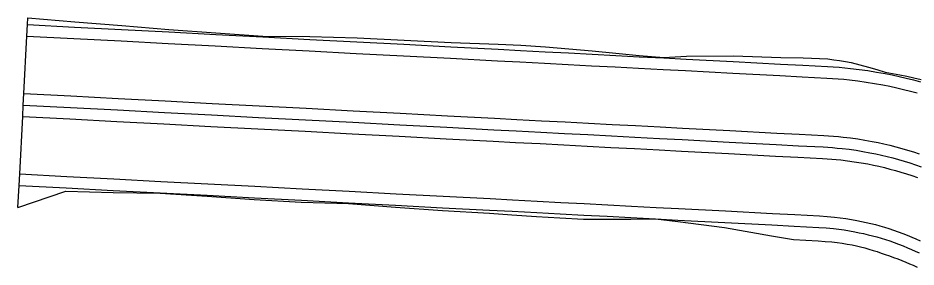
# Model space of a CAD drawing. Extents: x 8855 to 9481, y 3861 to 4019.
# Drawn here: x 8855.5 to 9168.1, y 3932.7 to 4019.3 of the extents above; entities that cross this region are included whole.
import ezdxf

# ---------------------------------------------------------------- set-up
doc = ezdxf.new("R2010")
doc.units = 0
doc.header["$MEASUREMENT"] = 0
doc.layers.add('TRIMBLE_ROAD', color=7, linetype='CONTINUOUS')

msp = doc.modelspace()

# ---------------------------------------------------------------- linework, layer by layer
at = {"layer": 'TRIMBLE_ROAD', "color": 1}
for points in [[(8855.462261, 3953.477704, 1956.333753), (8855.861093, 3961.087873, 1954.4286), (8856.070437, 3965.082391, 1954.5486), (8857.117156, 3985.054982, 1954.7486), (8857.3265, 3989.0495, 1954.6286), (8857.535844, 3993.044018, 1954.7486), (8858.582563, 4013.016609, 1954.5486), (8858.791907, 4017.011127, 1954.4286), (8858.911753, 4019.297922, 1955.001083)], [(8858.911753, 4019.297922, 1955.001083), (8875.270846, 4018.008315, 1955.061857), (8891.625457, 4016.633171, 1955.101218), (8907.98245, 4015.303491, 1955.15196), (8924.34569, 4014.092997, 1955.232539), (8940.715593, 4013.009661, 1955.344951), (8957.133834, 4012.848652, 1955.688262), (8973.536533, 4012.391093, 1955.957334), (8989.921489, 4011.594966, 1956.141647), (9006.305186, 4010.774822, 1956.319948), (9022.700548, 4010.177277, 1956.553974), (9030.504334, 4009.886038, 1956.663666), (9039.07986, 4009.273463, 1956.726169), (9047.255197, 4008.548325, 1956.84493), (9055.430534, 4007.823187, 1956.990713), (9063.602991, 4007.043114, 1957.149764), (9071.775449, 4006.263041, 1957.335837), (9080.347212, 4005.578661, 1957.503919), (9088.187173, 4005.977687, 1957.602295), (9104.623344, 4006.158811, 1957.973502), (9121.019357, 4005.573672, 1958.536567), (9128.829137, 4005.396816, 1958.779146), (9137.420847, 4005.09367, 1959.058058), (9139.470377, 4004.803956, 1959.141875), (9141.513452, 4004.48636, 1959.225692), (9143.549693, 4004.141005, 1959.309508), (9145.578722, 4003.768018, 1959.393325), (9148.581139, 4003.034407, 1959.604464), (9151.560262, 4002.240537, 1959.815603), (9154.514885, 4001.387055, 1960.026741), (9157.44382, 4000.474629, 1960.23788), (9159.948436, 4000.055258, 1960.220477), (9162.446865, 3999.592859, 1960.203074), (9164.938368, 3999.087521, 1960.18567), (9167.422205, 3998.539347, 1960.168267), (9169.89764, 3997.94845, 1960.150864)], [(8858.911753, 4019.297922, 1955.001083), (8875.270846, 4018.008315, 1955.061857), (8891.625457, 4016.633171, 1955.101218), (8907.98245, 4015.303491, 1955.15196), (8924.34569, 4014.092997, 1955.232539), (8940.715593, 4013.009661, 1955.344951), (8957.133834, 4012.848652, 1955.688262), (8973.536533, 4012.391093, 1955.957334), (8989.921489, 4011.594966, 1956.141647), (9006.305186, 4010.774822, 1956.319948), (9022.700548, 4010.177277, 1956.553974), (9030.504334, 4009.886038, 1956.663666), (9039.07986, 4009.273463, 1956.726169), (9047.255197, 4008.548325, 1956.84493), (9055.430534, 4007.823187, 1956.990713), (9063.602991, 4007.043114, 1957.149764), (9071.775449, 4006.263041, 1957.335837), (9080.347212, 4005.578661, 1957.503919), (9088.187173, 4005.977687, 1957.602295), (9104.623344, 4006.158811, 1957.973502), (9121.019357, 4005.573672, 1958.536567), (9128.829137, 4005.396816, 1958.779146), (9137.420847, 4005.09367, 1959.058058), (9139.470377, 4004.803956, 1959.141875), (9141.513452, 4004.48636, 1959.225692), (9143.549693, 4004.141005, 1959.309508), (9145.578722, 4003.768018, 1959.393325), (9148.581139, 4003.034407, 1959.604464), (9151.560262, 4002.240537, 1959.815603), (9154.514885, 4001.387055, 1960.026741), (9157.44382, 4000.474629, 1960.23788), (9159.948436, 4000.055258, 1960.220477), (9162.446865, 3999.592859, 1960.203074), (9164.938368, 3999.087521, 1960.18567), (9167.422205, 3998.539347, 1960.168267), (9169.89764, 3997.94845, 1960.150864)], [(8858.791907, 4017.011127, 1954.4286), (8875.173592, 4016.152599, 1954.597292), (8891.555277, 4015.294071, 1954.765983), (8907.936963, 4014.435544, 1954.934675), (8924.318648, 4013.577016, 1955.103367), (8940.700333, 4012.718488, 1955.272058), (8957.082019, 4011.85996, 1955.44075), (8973.463704, 4011.001433, 1955.609442), (8989.845389, 4010.142905, 1955.778133), (9006.227075, 4009.284377, 1955.946825), (9022.60876, 4008.425849, 1956.115517), (9030.406392, 4008.017193, 1956.195813), (9038.990445, 4007.567322, 1956.299048), (9047.181288, 4007.138058, 1956.491879), (9055.372131, 4006.708794, 1956.711733), (9063.562973, 4006.27953, 1956.958606), (9071.753816, 4005.850266, 1957.232501), (9080.337869, 4005.400395, 1957.548546), (9088.135501, 4004.991738, 1957.84912), (9104.517187, 4004.133211, 1958.480597), (9120.898872, 4003.274683, 1959.112103), (9128.696504, 4002.866026, 1959.412712), (9137.280524, 4002.416157, 1959.728355), (9139.304474, 4002.296179, 1959.770189), (9141.32659, 4002.148487, 1959.812024), (9143.346493, 4001.973108, 1959.853858), (9145.363804, 4001.770074, 1959.895693), (9148.373336, 4001.415136, 1959.949878), (9151.37497, 4000.998653, 1960.004063), (9154.367448, 4000.520801, 1960.058248), (9157.349515, 3999.98178, 1960.112432), (9159.829245, 3999.485292, 1960.146517), (9162.30013, 3998.946507, 1960.180602), (9164.761448, 3998.36558, 1960.214686), (9167.212481, 3997.742683, 1960.248771), (9169.652512, 3997.077995, 1960.282856)], [(8858.791907, 4017.011127, 1954.4286), (8875.173592, 4016.152599, 1954.597292), (8891.555277, 4015.294071, 1954.765983), (8907.936963, 4014.435544, 1954.934675), (8924.318648, 4013.577016, 1955.103367), (8940.700333, 4012.718488, 1955.272058), (8957.082019, 4011.85996, 1955.44075), (8973.463704, 4011.001433, 1955.609442), (8989.845389, 4010.142905, 1955.778133), (9006.227075, 4009.284377, 1955.946825), (9022.60876, 4008.425849, 1956.115517), (9030.406392, 4008.017193, 1956.195813), (9038.990445, 4007.567322, 1956.299048), (9047.181288, 4007.138058, 1956.491879), (9055.372131, 4006.708794, 1956.711733), (9063.562973, 4006.27953, 1956.958606), (9071.753816, 4005.850266, 1957.232501), (9080.337869, 4005.400395, 1957.548546), (9088.135501, 4004.991738, 1957.84912), (9104.517187, 4004.133211, 1958.480597), (9120.898872, 4003.274683, 1959.112103), (9128.696504, 4002.866026, 1959.412712), (9137.280524, 4002.416157, 1959.728355), (9139.304474, 4002.296179, 1959.770189), (9141.32659, 4002.148487, 1959.812024), (9143.346493, 4001.973108, 1959.853858), (9145.363804, 4001.770074, 1959.895693), (9148.373336, 4001.415136, 1959.949878), (9151.37497, 4000.998653, 1960.004063), (9154.367448, 4000.520801, 1960.058248), (9157.349515, 3999.98178, 1960.112432), (9159.829245, 3999.485292, 1960.146517), (9162.30013, 3998.946507, 1960.180602), (9164.761448, 3998.36558, 1960.214686), (9167.212481, 3997.742683, 1960.248771), (9169.652512, 3997.077995, 1960.282856)], [(8858.582563, 4013.016609, 1954.5486), (8874.964248, 4012.158081, 1954.717292), (8891.345934, 4011.299553, 1954.885983), (8907.727619, 4010.441026, 1955.054675), (8924.109304, 4009.582498, 1955.223367), (8940.49099, 4008.72397, 1955.392058), (8956.872675, 4007.865442, 1955.56075), (8973.25436, 4007.006915, 1955.729442), (8989.636046, 4006.148387, 1955.898133), (9006.017731, 4005.289859, 1956.066825), (9022.399416, 4004.431331, 1956.235517), (9030.197048, 4004.022675, 1956.315813), (9038.781102, 4003.572804, 1956.419048), (9046.971944, 4003.14354, 1956.611879), (9055.162787, 4002.714276, 1956.831733), (9063.35363, 4002.285012, 1957.078606), (9071.544472, 4001.855748, 1957.352501), (9080.128525, 4001.405877, 1957.668546), (9087.926158, 4000.99722, 1957.96912), (9104.307843, 4000.138693, 1958.600597), (9120.689528, 3999.280165, 1959.232103), (9128.48716, 3998.871508, 1959.532712), (9137.07118, 3998.421639, 1959.848355), (9139.040428, 3998.304904, 1959.890189), (9141.007893, 3998.161203, 1959.932024), (9142.973204, 3997.990564, 1959.973858), (9144.935993, 3997.793017, 1960.015693), (9147.864187, 3997.447672, 1960.069878), (9150.784695, 3997.042446, 1960.124063), (9153.696295, 3996.577509, 1960.178248), (9156.597766, 3996.053055, 1960.232432), (9159.010476, 3995.569987, 1960.266517), (9161.414581, 3995.045763, 1960.300602), (9163.809377, 3994.480537, 1960.334686), (9166.194165, 3993.874475, 1960.368771), (9168.56825, 3993.227752, 1960.402856)], [(8858.582563, 4013.016609, 1954.5486), (8874.964248, 4012.158081, 1954.717292), (8891.345934, 4011.299553, 1954.885983), (8907.727619, 4010.441026, 1955.054675), (8924.109304, 4009.582498, 1955.223367), (8940.49099, 4008.72397, 1955.392058), (8956.872675, 4007.865442, 1955.56075), (8973.25436, 4007.006915, 1955.729442), (8989.636046, 4006.148387, 1955.898133), (9006.017731, 4005.289859, 1956.066825), (9022.399416, 4004.431331, 1956.235517), (9030.197048, 4004.022675, 1956.315813), (9038.781102, 4003.572804, 1956.419048), (9046.971944, 4003.14354, 1956.611879), (9055.162787, 4002.714276, 1956.831733), (9063.35363, 4002.285012, 1957.078606), (9071.544472, 4001.855748, 1957.352501), (9080.128525, 4001.405877, 1957.668546), (9087.926158, 4000.99722, 1957.96912), (9104.307843, 4000.138693, 1958.600597), (9120.689528, 3999.280165, 1959.232103), (9128.48716, 3998.871508, 1959.532712), (9137.07118, 3998.421639, 1959.848355), (9139.040428, 3998.304904, 1959.890189), (9141.007893, 3998.161203, 1959.932024), (9142.973204, 3997.990564, 1959.973858), (9144.935993, 3997.793017, 1960.015693), (9147.864187, 3997.447672, 1960.069878), (9150.784695, 3997.042446, 1960.124063), (9153.696295, 3996.577509, 1960.178248), (9156.597766, 3996.053055, 1960.232432), (9159.010476, 3995.569987, 1960.266517), (9161.414581, 3995.045763, 1960.300602), (9163.809377, 3994.480537, 1960.334686), (9166.194165, 3993.874475, 1960.368771), (9168.56825, 3993.227752, 1960.402856)], [(8857.535844, 3993.044018, 1954.7486), (8873.917529, 3992.18549, 1954.917292), (8890.299214, 3991.326963, 1955.085983), (8906.6809, 3990.468435, 1955.254675), (8923.062585, 3989.609907, 1955.423367), (8939.44427, 3988.751379, 1955.592058), (8955.825956, 3987.892852, 1955.76075), (8972.207641, 3987.034324, 1955.929442), (8988.589326, 3986.175796, 1956.098133), (9004.971012, 3985.317268, 1956.266825), (9021.352697, 3984.458741, 1956.435517), (9029.150329, 3984.050084, 1956.515813), (9037.734382, 3983.600213, 1956.619048), (9045.925225, 3983.170949, 1956.745225), (9054.116068, 3982.741685, 1956.898424), (9062.30691, 3982.312421, 1957.078646), (9070.497753, 3981.883157, 1957.28589), (9079.081806, 3981.433286, 1957.532082), (9086.879438, 3981.02463, 1957.7692), (9103.261124, 3980.166102, 1958.26735), (9119.642809, 3979.307574, 1958.7655), (9127.440441, 3978.898918, 1959.002618), (9136.024461, 3978.449048, 1959.248355), (9137.720203, 3978.348526, 1959.290189), (9139.414408, 3978.224784, 1959.332024), (9141.106759, 3978.077845, 1959.373858), (9142.796939, 3977.907735, 1959.415693), (9145.318439, 3977.610355, 1959.469878), (9147.833321, 3977.26141, 1959.524063), (9150.340533, 3976.861047, 1959.578248), (9152.839021, 3976.409435, 1959.632432), (9154.916633, 3975.993459, 1959.666517), (9156.986834, 3975.542044, 1959.700602), (9159.049019, 3975.055322, 1959.734686), (9161.102587, 3974.533434, 1959.768771), (9163.146938, 3973.976534, 1959.802856), (9165.181474, 3973.384784, 1959.83694), (9167.205603, 3972.758356, 1959.871025), (9169.218732, 3972.097434, 1959.905109)], [(8857.535844, 3993.044018, 1954.7486), (8873.917529, 3992.18549, 1954.917292), (8890.299214, 3991.326963, 1955.085983), (8906.6809, 3990.468435, 1955.254675), (8923.062585, 3989.609907, 1955.423367), (8939.44427, 3988.751379, 1955.592058), (8955.825956, 3987.892852, 1955.76075), (8972.207641, 3987.034324, 1955.929442), (8988.589326, 3986.175796, 1956.098133), (9004.971012, 3985.317268, 1956.266825), (9021.352697, 3984.458741, 1956.435517), (9029.150329, 3984.050084, 1956.515813), (9037.734382, 3983.600213, 1956.619048), (9045.925225, 3983.170949, 1956.745225), (9054.116068, 3982.741685, 1956.898424), (9062.30691, 3982.312421, 1957.078646), (9070.497753, 3981.883157, 1957.28589), (9079.081806, 3981.433286, 1957.532082), (9086.879438, 3981.02463, 1957.7692), (9103.261124, 3980.166102, 1958.26735), (9119.642809, 3979.307574, 1958.7655), (9127.440441, 3978.898918, 1959.002618), (9136.024461, 3978.449048, 1959.248355), (9137.720203, 3978.348526, 1959.290189), (9139.414408, 3978.224784, 1959.332024), (9141.106759, 3978.077845, 1959.373858), (9142.796939, 3977.907735, 1959.415693), (9145.318439, 3977.610355, 1959.469878), (9147.833321, 3977.26141, 1959.524063), (9150.340533, 3976.861047, 1959.578248), (9152.839021, 3976.409435, 1959.632432), (9154.916633, 3975.993459, 1959.666517), (9156.986834, 3975.542044, 1959.700602), (9159.049019, 3975.055322, 1959.734686), (9161.102587, 3974.533434, 1959.768771), (9163.146938, 3973.976534, 1959.802856), (9165.181474, 3973.384784, 1959.83694), (9167.205603, 3972.758356, 1959.871025), (9169.218732, 3972.097434, 1959.905109)], [(8857.3265, 3989.0495, 1954.6286), (8873.708185, 3988.190972, 1954.797292), (8890.089871, 3987.332445, 1954.965983), (8906.471556, 3986.473917, 1955.134675), (8922.853241, 3985.615389, 1955.303367), (8939.234927, 3984.756861, 1955.472058), (8955.616612, 3983.898334, 1955.64075), (8971.998297, 3983.039806, 1955.809442), (8988.379983, 3982.181278, 1955.978133), (9004.761668, 3981.32275, 1956.146825), (9021.143353, 3980.464223, 1956.315517), (9028.940986, 3980.055566, 1956.395813), (9037.525039, 3979.605695, 1956.499048), (9045.715881, 3979.176431, 1956.625225), (9053.906724, 3978.747167, 1956.778424), (9062.097567, 3978.317903, 1956.958646), (9070.288409, 3977.888639, 1957.16589), (9078.872462, 3977.438768, 1957.412082), (9086.670095, 3977.030112, 1957.6492), (9103.05178, 3976.171584, 1958.14735), (9119.433465, 3975.313056, 1958.6455), (9127.231098, 3974.904399, 1958.882618), (9135.815117, 3974.45453, 1959.128355), (9137.456157, 3974.357251, 1959.170189), (9139.095711, 3974.2375, 1959.212024), (9140.73347, 3974.095301, 1959.253858), (9142.369128, 3973.930679, 1959.295693), (9144.809289, 3973.642891, 1959.349878), (9147.243047, 3973.305203, 1959.404063), (9149.66938, 3972.917755, 1959.458248), (9152.087272, 3972.48071, 1959.512432), (9154.097864, 3972.078153, 1959.546517), (9156.101284, 3971.6413, 1959.580602), (9158.096948, 3971.170279, 1959.614686), (9160.084271, 3970.665226, 1959.648771), (9162.062675, 3970.126291, 1959.682856), (9164.031582, 3969.553629, 1959.71694), (9165.990415, 3968.947409, 1959.751025), (9167.938605, 3968.307807, 1959.785109), (9169.968276, 3967.601879, 1959.80971)], [(8857.3265, 3989.0495, 1954.6286), (8873.708185, 3988.190972, 1954.797292), (8890.089871, 3987.332445, 1954.965983), (8906.471556, 3986.473917, 1955.134675), (8922.853241, 3985.615389, 1955.303367), (8939.234927, 3984.756861, 1955.472058), (8955.616612, 3983.898334, 1955.64075), (8971.998297, 3983.039806, 1955.809442), (8988.379983, 3982.181278, 1955.978133), (9004.761668, 3981.32275, 1956.146825), (9021.143353, 3980.464223, 1956.315517), (9028.940986, 3980.055566, 1956.395813), (9037.525039, 3979.605695, 1956.499048), (9045.715881, 3979.176431, 1956.625225), (9053.906724, 3978.747167, 1956.778424), (9062.097567, 3978.317903, 1956.958646), (9070.288409, 3977.888639, 1957.16589), (9078.872462, 3977.438768, 1957.412082), (9086.670095, 3977.030112, 1957.6492), (9103.05178, 3976.171584, 1958.14735), (9119.433465, 3975.313056, 1958.6455), (9127.231098, 3974.904399, 1958.882618), (9135.815117, 3974.45453, 1959.128355), (9137.456157, 3974.357251, 1959.170189), (9139.095711, 3974.2375, 1959.212024), (9140.73347, 3974.095301, 1959.253858), (9142.369128, 3973.930679, 1959.295693), (9144.809289, 3973.642891, 1959.349878), (9147.243047, 3973.305203, 1959.404063), (9149.66938, 3972.917755, 1959.458248), (9152.087272, 3972.48071, 1959.512432), (9154.097864, 3972.078153, 1959.546517), (9156.101284, 3971.6413, 1959.580602), (9158.096948, 3971.170279, 1959.614686), (9160.084271, 3970.665226, 1959.648771), (9162.062675, 3970.126291, 1959.682856), (9164.031582, 3969.553629, 1959.71694), (9165.990415, 3968.947409, 1959.751025), (9167.938605, 3968.307807, 1959.785109), (9169.968276, 3967.601879, 1959.80971)], [(8857.117156, 3985.054982, 1954.7486), (8873.498842, 3984.196454, 1954.917292), (8889.880527, 3983.337926, 1955.085983), (8906.262212, 3982.479399, 1955.254675), (8922.643897, 3981.620871, 1955.423367), (8939.025583, 3980.762343, 1955.592058), (8955.407268, 3979.903815, 1955.76075), (8971.788953, 3979.045288, 1955.929442), (8988.170639, 3978.18676, 1956.098133), (9004.552324, 3977.328232, 1956.266825), (9020.934009, 3976.469704, 1956.435517), (9028.731642, 3976.061048, 1956.515813), (9037.315695, 3975.611177, 1956.619048), (9045.506537, 3975.181913, 1956.745225), (9053.69738, 3974.752649, 1956.898424), (9061.888223, 3974.323385, 1957.078646), (9070.079065, 3973.894121, 1957.28589), (9078.663118, 3973.44425, 1957.532082), (9086.460751, 3973.035593, 1957.7692), (9102.842436, 3972.177066, 1958.26735), (9119.224121, 3971.318538, 1958.7655), (9127.021754, 3970.909881, 1959.002618), (9135.605773, 3970.460012, 1959.248355), (9137.192112, 3970.365975, 1959.290189), (9138.777014, 3970.250217, 1959.332024), (9140.360181, 3970.112757, 1959.373858), (9141.941317, 3969.953622, 1959.415693), (9144.30014, 3969.675428, 1959.469878), (9146.652772, 3969.348996, 1959.524063), (9148.998227, 3968.974463, 1959.578248), (9151.335523, 3968.551986, 1959.632432), (9153.279095, 3968.162848, 1959.666517), (9155.215735, 3967.740556, 1959.700602), (9157.144876, 3967.285236, 1959.734686), (9159.065956, 3966.797018, 1959.768771), (9160.978413, 3966.276047, 1959.802856), (9162.881689, 3965.722474, 1959.83694), (9164.775228, 3965.136461, 1959.871025), (9166.658478, 3964.518179, 1959.905109), (9168.620494, 3963.835783, 1959.92971)], [(8857.117156, 3985.054982, 1954.7486), (8873.498842, 3984.196454, 1954.917292), (8889.880527, 3983.337926, 1955.085983), (8906.262212, 3982.479399, 1955.254675), (8922.643897, 3981.620871, 1955.423367), (8939.025583, 3980.762343, 1955.592058), (8955.407268, 3979.903815, 1955.76075), (8971.788953, 3979.045288, 1955.929442), (8988.170639, 3978.18676, 1956.098133), (9004.552324, 3977.328232, 1956.266825), (9020.934009, 3976.469704, 1956.435517), (9028.731642, 3976.061048, 1956.515813), (9037.315695, 3975.611177, 1956.619048), (9045.506537, 3975.181913, 1956.745225), (9053.69738, 3974.752649, 1956.898424), (9061.888223, 3974.323385, 1957.078646), (9070.079065, 3973.894121, 1957.28589), (9078.663118, 3973.44425, 1957.532082), (9086.460751, 3973.035593, 1957.7692), (9102.842436, 3972.177066, 1958.26735), (9119.224121, 3971.318538, 1958.7655), (9127.021754, 3970.909881, 1959.002618), (9135.605773, 3970.460012, 1959.248355), (9137.192112, 3970.365975, 1959.290189), (9138.777014, 3970.250217, 1959.332024), (9140.360181, 3970.112757, 1959.373858), (9141.941317, 3969.953622, 1959.415693), (9144.30014, 3969.675428, 1959.469878), (9146.652772, 3969.348996, 1959.524063), (9148.998227, 3968.974463, 1959.578248), (9151.335523, 3968.551986, 1959.632432), (9153.279095, 3968.162848, 1959.666517), (9155.215735, 3967.740556, 1959.700602), (9157.144876, 3967.285236, 1959.734686), (9159.065956, 3966.797018, 1959.768771), (9160.978413, 3966.276047, 1959.802856), (9162.881689, 3965.722474, 1959.83694), (9164.775228, 3965.136461, 1959.871025), (9166.658478, 3964.518179, 1959.905109), (9168.620494, 3963.835783, 1959.92971)], [(8856.070437, 3965.082391, 1954.5486), (8872.452122, 3964.223863, 1954.717292), (8888.833808, 3963.365336, 1954.885983), (8905.215493, 3962.506808, 1955.054675), (8921.597178, 3961.64828, 1955.223367), (8937.978864, 3960.789752, 1955.392058), (8954.360549, 3959.931225, 1955.56075), (8970.742234, 3959.072697, 1955.729442), (8987.12392, 3958.214169, 1955.898133), (9003.505605, 3957.355641, 1956.066825), (9019.88729, 3956.497114, 1956.235517), (9027.684923, 3956.088457, 1956.315813), (9036.268976, 3955.638586, 1956.419048), (9044.459818, 3955.209322, 1956.545225), (9052.650661, 3954.780058, 1956.698424), (9060.841504, 3954.350794, 1956.878646), (9069.032346, 3953.92153, 1957.08589), (9077.616399, 3953.471659, 1957.332082), (9085.414032, 3953.063003, 1957.5692), (9101.795717, 3952.204475, 1958.06735), (9118.177402, 3951.345947, 1958.5655), (9125.975035, 3950.937291, 1958.802618), (9134.559054, 3950.487421, 1959.048355), (9137.183529, 3950.313797, 1959.132024), (9139.802263, 3950.06834, 1959.215693), (9141.754392, 3949.83811, 1959.290967), (9143.701398, 3949.567959, 1959.366241), (9145.642464, 3949.258001, 1959.441515), (9147.576778, 3948.908366, 1959.516789), (9149.185252, 3948.58632, 1959.568472), (9150.787988, 3948.236837, 1959.620155), (9152.384519, 3947.86002, 1959.671838), (9153.974378, 3947.455978, 1959.723521), (9155.557101, 3947.02483, 1959.775204), (9157.132226, 3946.566701, 1959.826887), (9158.699293, 3946.081724, 1959.87857), (9160.257844, 3945.570042, 1959.930253), (9161.881581, 3945.005301, 1959.973297), (9163.494945, 3944.411573, 1960.016341), (9165.097418, 3943.78905, 1960.059385), (9166.688487, 3943.137931, 1960.102428), (9168.123477, 3942.521854, 1960.138056), (9169.548256, 3941.882515, 1960.173684)], [(8856.070437, 3965.082391, 1954.5486), (8872.452122, 3964.223863, 1954.717292), (8888.833808, 3963.365336, 1954.885983), (8905.215493, 3962.506808, 1955.054675), (8921.597178, 3961.64828, 1955.223367), (8937.978864, 3960.789752, 1955.392058), (8954.360549, 3959.931225, 1955.56075), (8970.742234, 3959.072697, 1955.729442), (8987.12392, 3958.214169, 1955.898133), (9003.505605, 3957.355641, 1956.066825), (9019.88729, 3956.497114, 1956.235517), (9027.684923, 3956.088457, 1956.315813), (9036.268976, 3955.638586, 1956.419048), (9044.459818, 3955.209322, 1956.545225), (9052.650661, 3954.780058, 1956.698424), (9060.841504, 3954.350794, 1956.878646), (9069.032346, 3953.92153, 1957.08589), (9077.616399, 3953.471659, 1957.332082), (9085.414032, 3953.063003, 1957.5692), (9101.795717, 3952.204475, 1958.06735), (9118.177402, 3951.345947, 1958.5655), (9125.975035, 3950.937291, 1958.802618), (9134.559054, 3950.487421, 1959.048355), (9137.183529, 3950.313797, 1959.132024), (9139.802263, 3950.06834, 1959.215693), (9141.754392, 3949.83811, 1959.290967), (9143.701398, 3949.567959, 1959.366241), (9145.642464, 3949.258001, 1959.441515), (9147.576778, 3948.908366, 1959.516789), (9149.185252, 3948.58632, 1959.568472), (9150.787988, 3948.236837, 1959.620155), (9152.384519, 3947.86002, 1959.671838), (9153.974378, 3947.455978, 1959.723521), (9155.557101, 3947.02483, 1959.775204), (9157.132226, 3946.566701, 1959.826887), (9158.699293, 3946.081724, 1959.87857), (9160.257844, 3945.570042, 1959.930253), (9161.881581, 3945.005301, 1959.973297), (9163.494945, 3944.411573, 1960.016341), (9165.097418, 3943.78905, 1960.059385), (9166.688487, 3943.137931, 1960.102428), (9168.123477, 3942.521854, 1960.138056), (9169.548256, 3941.882515, 1960.173684)], [(8855.462261, 3953.477704, 1956.333753), (8872.183921, 3959.106275, 1954.878445), (8888.586987, 3958.655711, 1954.945005), (8904.999471, 3958.384855, 1954.902773), (8921.375307, 3957.414714, 1955.043523), (8937.736779, 3956.170509, 1955.115663), (8954.114405, 3955.234526, 1955.264964), (8970.520468, 3954.841134, 1955.550099), (8986.881055, 3953.580044, 1955.938255), (9003.247113, 3952.423323, 1956.181597), (9019.624619, 3951.485056, 1956.370251), (9027.412613, 3950.892478, 1956.496591), (9035.987627, 3950.270134, 1956.643003), (9044.178442, 3949.840333, 1956.769314), (9052.369256, 3949.410533, 1956.922647), (9060.58152, 3949.390014, 1957.000543), (9068.793784, 3949.369495, 1957.10546), (9077.406211, 3949.46102, 1957.216118), (9085.175632, 3948.514062, 1957.310404), (9101.494412, 3946.455227, 1957.508065), (9117.769676, 3943.566075, 1957.497863), (9125.521372, 3942.280891, 1957.515548), (9134.104859, 3941.820856, 1957.75874), (9136.491673, 3941.657839, 1957.841133), (9138.872986, 3941.429509, 1957.923525), (9140.649585, 3941.229087, 1958.001061), (9142.421892, 3940.992306, 1958.078596), (9144.189161, 3940.719259, 1958.156131), (9145.950653, 3940.410053, 1958.233666), (9147.406923, 3940.082453, 1958.276517), (9148.856793, 3939.730146, 1958.319368), (9150.299845, 3939.353256, 1958.362219), (9151.735661, 3938.951913, 1958.40507), (9153.163827, 3938.526253, 1958.447921), (9154.583931, 3938.076421, 1958.490772), (9155.995566, 3937.602568, 1958.533623), (9157.398324, 3937.104852, 1958.576474), (9158.875969, 3936.606745, 1958.623254), (9160.344709, 3936.082165, 1958.670035), (9161.804069, 3935.531272, 1958.716815), (9163.253577, 3934.954232, 1958.763595), (9164.571838, 3934.431417, 1958.809135), (9165.882009, 3933.886962, 1958.854675), (9167.183734, 3933.320994, 1958.900215), (9168.476659, 3932.733643, 1958.945755)], [(8855.462261, 3953.477704, 1956.333753), (8872.183921, 3959.106275, 1954.878445), (8888.586987, 3958.655711, 1954.945005), (8904.999471, 3958.384855, 1954.902773), (8921.375307, 3957.414714, 1955.043523), (8937.736779, 3956.170509, 1955.115663), (8954.114405, 3955.234526, 1955.264964), (8970.520468, 3954.841134, 1955.550099), (8986.881055, 3953.580044, 1955.938255), (9003.247113, 3952.423323, 1956.181597), (9019.624619, 3951.485056, 1956.370251), (9027.412613, 3950.892478, 1956.496591), (9035.987627, 3950.270134, 1956.643003), (9044.178442, 3949.840333, 1956.769314), (9052.369256, 3949.410533, 1956.922647), (9060.58152, 3949.390014, 1957.000543), (9068.793784, 3949.369495, 1957.10546), (9077.406211, 3949.46102, 1957.216118), (9085.175632, 3948.514062, 1957.310404), (9101.494412, 3946.455227, 1957.508065), (9117.769676, 3943.566075, 1957.497863), (9125.521372, 3942.280891, 1957.515548), (9134.104859, 3941.820856, 1957.75874), (9136.491673, 3941.657839, 1957.841133), (9138.872986, 3941.429509, 1957.923525), (9140.649585, 3941.229087, 1958.001061), (9142.421892, 3940.992306, 1958.078596), (9144.189161, 3940.719259, 1958.156131), (9145.950653, 3940.410053, 1958.233666), (9147.406923, 3940.082453, 1958.276517), (9148.856793, 3939.730146, 1958.319368), (9150.299845, 3939.353256, 1958.362219), (9151.735661, 3938.951913, 1958.40507), (9153.163827, 3938.526253, 1958.447921), (9154.583931, 3938.076421, 1958.490772), (9155.995566, 3937.602568, 1958.533623), (9157.398324, 3937.104852, 1958.576474), (9158.875969, 3936.606745, 1958.623254), (9160.344709, 3936.082165, 1958.670035), (9161.804069, 3935.531272, 1958.716815), (9163.253577, 3934.954232, 1958.763595), (9164.571838, 3934.431417, 1958.809135), (9165.882009, 3933.886962, 1958.854675), (9167.183734, 3933.320994, 1958.900215), (9168.476659, 3932.733643, 1958.945755)], [(8855.861093, 3961.087873, 1954.4286), (8872.242779, 3960.229345, 1954.597292), (8888.624464, 3959.370818, 1954.765983), (8905.006149, 3958.51229, 1954.934675), (8921.387835, 3957.653762, 1955.103367), (8937.76952, 3956.795234, 1955.272058), (8954.151205, 3955.936707, 1955.44075), (8970.532891, 3955.078179, 1955.609442), (8986.914576, 3954.219651, 1955.778133), (9003.296261, 3953.361123, 1955.946825), (9019.677946, 3952.502596, 1956.115517), (9027.475579, 3952.093939, 1956.195813), (9036.059632, 3951.644068, 1956.299048), (9044.250474, 3951.214804, 1956.425225), (9052.441317, 3950.78554, 1956.578424), (9060.63216, 3950.356276, 1956.758646), (9068.823002, 3949.927012, 1956.96589), (9077.407056, 3949.477141, 1957.212082), (9085.204688, 3949.068485, 1957.4492), (9101.586373, 3948.209957, 1957.94735), (9117.968058, 3947.351429, 1958.4455), (9125.765691, 3946.942772, 1958.682618), (9134.34971, 3946.492903, 1958.928355), (9136.864832, 3946.326514, 1959.012024), (9139.374452, 3946.091284, 1959.095693), (9141.245242, 3945.870647, 1959.170967), (9143.111123, 3945.611752, 1959.246241), (9144.971312, 3945.314709, 1959.321515), (9146.825029, 3944.979641, 1959.396789), (9148.366483, 3944.671014, 1959.448472), (9149.902439, 3944.336093, 1959.500155), (9151.432447, 3943.974977, 1959.551838), (9152.956062, 3943.58777, 1959.603521), (9154.472838, 3943.174586, 1959.655204), (9155.982333, 3942.735546, 1959.706887), (9157.484106, 3942.270777, 1959.75857), (9158.977718, 3941.780415, 1959.810253), (9160.533799, 3941.239204, 1959.853297), (9162.079939, 3940.670215, 1959.896341), (9163.615643, 3940.073631, 1959.939385), (9165.140417, 3939.449642, 1959.982428), (9166.515616, 3938.859234, 1960.018056), (9167.881029, 3938.246535, 1960.053684), (9169.236295, 3937.611705, 1960.089312)], [(8855.861093, 3961.087873, 1954.4286), (8872.242779, 3960.229345, 1954.597292), (8888.624464, 3959.370818, 1954.765983), (8905.006149, 3958.51229, 1954.934675), (8921.387835, 3957.653762, 1955.103367), (8937.76952, 3956.795234, 1955.272058), (8954.151205, 3955.936707, 1955.44075), (8970.532891, 3955.078179, 1955.609442), (8986.914576, 3954.219651, 1955.778133), (9003.296261, 3953.361123, 1955.946825), (9019.677946, 3952.502596, 1956.115517), (9027.475579, 3952.093939, 1956.195813), (9036.059632, 3951.644068, 1956.299048), (9044.250474, 3951.214804, 1956.425225), (9052.441317, 3950.78554, 1956.578424), (9060.63216, 3950.356276, 1956.758646), (9068.823002, 3949.927012, 1956.96589), (9077.407056, 3949.477141, 1957.212082), (9085.204688, 3949.068485, 1957.4492), (9101.586373, 3948.209957, 1957.94735), (9117.968058, 3947.351429, 1958.4455), (9125.765691, 3946.942772, 1958.682618), (9134.34971, 3946.492903, 1958.928355), (9136.864832, 3946.326514, 1959.012024), (9139.374452, 3946.091284, 1959.095693), (9141.245242, 3945.870647, 1959.170967), (9143.111123, 3945.611752, 1959.246241), (9144.971312, 3945.314709, 1959.321515), (9146.825029, 3944.979641, 1959.396789), (9148.366483, 3944.671014, 1959.448472), (9149.902439, 3944.336093, 1959.500155), (9151.432447, 3943.974977, 1959.551838), (9152.956062, 3943.58777, 1959.603521), (9154.472838, 3943.174586, 1959.655204), (9155.982333, 3942.735546, 1959.706887), (9157.484106, 3942.270777, 1959.75857), (9158.977718, 3941.780415, 1959.810253), (9160.533799, 3941.239204, 1959.853297), (9162.079939, 3940.670215, 1959.896341), (9163.615643, 3940.073631, 1959.939385), (9165.140417, 3939.449642, 1959.982428), (9166.515616, 3938.859234, 1960.018056), (9167.881029, 3938.246535, 1960.053684), (9169.236295, 3937.611705, 1960.089312)]]:
    msp.add_polyline3d(points, dxfattribs=at)

doc.saveas('drawing.dxf')
